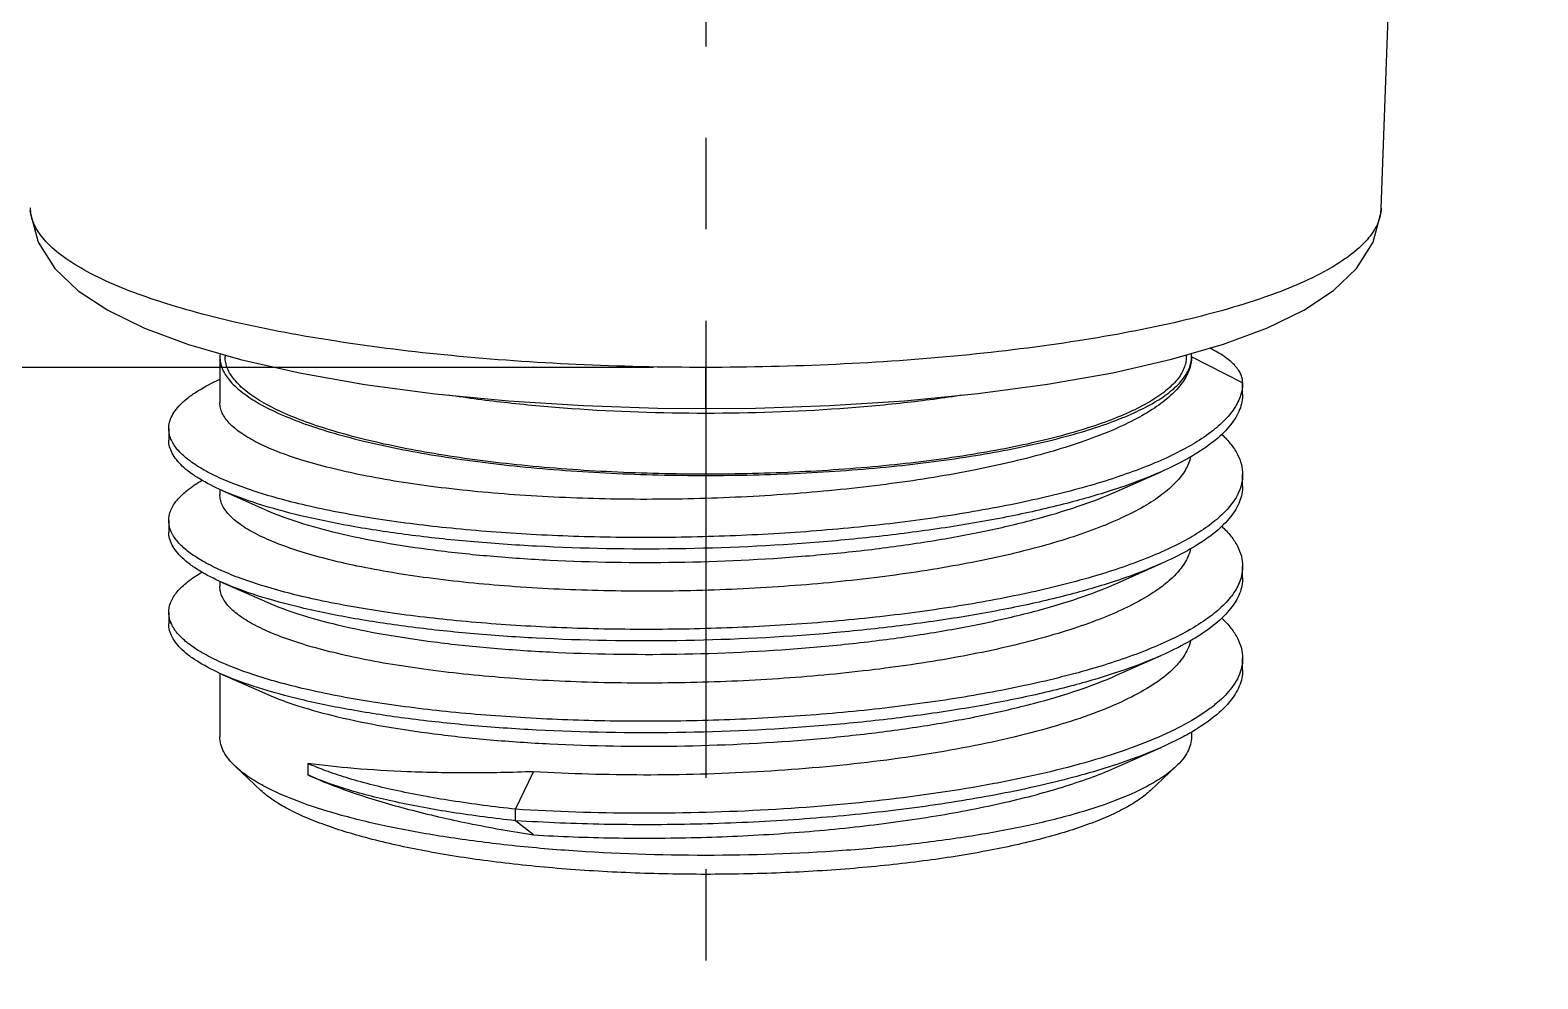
# Model space of a CAD drawing. Extents: x -5628 to -5208, y -2139 to -1842.
# Drawn here: x -5573.59 to -5544.73, y -2063.72 to -2045.57 of the extents above; entities that cross this region are included whole.
import ezdxf

# ---------------------------------------------------------------- set-up
doc = ezdxf.new("R2010")
doc.units = 0
doc.header["$LTSCALE"] = 7
doc.linetypes.add('CENTER', pattern=[2, 1.25, -0.25, 0.25, -0.25])
doc.layers.get('0').update_dxf_attribs({"color": 2, "linetype": 'CONTINUOUS'})
doc.layers.add('02___PRT_ALL_AXES', color=7, linetype='CONTINUOUS')
doc.layers.add('D', color=2, linetype='CONTINUOUS')

msp = doc.modelspace()

# ---------------------------------------------------------------- linework, layer by layer
at = {"color": 1, "linetype": 'CENTER'}
msp.add_line((-5560.658, -1967.126), (-5560.658, -2063.725), dxfattribs=at)
at = {"color": 7, "linetype": 'Continuous'}
for p, q in [((-5569.958, -2051.819), (-5569.958, -2052.698)), ((-5560.658, -2052.807), (-5560.658, -2052.021)), ((-5570.938, -2053.193), (-5570.938, -2053.413)), ((-5552.795, -2054.397), (-5551.937, -2054.017)), ((-5550.379, -2054.292), (-5550.379, -2054.072)), ((-5569.958, -2054.357), (-5569.958, -2054.457)), ((-5569.914, -2054.378), (-5569.056, -2054.758)), ((-5570.938, -2054.952), (-5570.938, -2055.172)), ((-5552.795, -2056.156), (-5551.937, -2055.776)), ((-5550.379, -2056.051), (-5550.379, -2055.831)), ((-5569.958, -2056.117), (-5569.958, -2056.217)), ((-5569.914, -2056.137), (-5569.056, -2056.517)), ((-5570.938, -2056.711), (-5570.938, -2056.931)), ((-5552.795, -2057.915), (-5551.937, -2057.536)), ((-5550.379, -2057.81), (-5550.379, -2057.591)), ((-5569.958, -2057.875), (-5569.958, -2059.092)), ((-5569.914, -2057.896), (-5569.056, -2058.276)), ((-5551.358, -2058.998), (-5551.358, -2059.092)), ((-5552.795, -2059.675), (-5551.937, -2059.295)), ((-5569.175, -2060.117), (-5569.659, -2059.663)), ((-5568.277, -2059.601), (-5568.277, -2059.821)), ((-5552.142, -2060.117), (-5551.658, -2059.663)), ((-5568.244, -2059.836), (-5568.277, -2059.821)), ((-5568.245, -2059.835), (-5568.253, -2059.832)), ((-5564.298, -2060.478), (-5563.952, -2059.76)), ((-5564.298, -2060.698), (-5564.298, -2060.478)), ((-5563.952, -2060.969), (-5564.298, -2060.698))]:
    msp.add_line(p, q, dxfattribs=at)
for points in [[(-5547.725, -2048.971), (-5547.416, -2040.42), (-5547.101, -2031.741), (-5546.799, -2023.434), (-5546.508, -2015.463), (-5546.227, -2007.805), (-5545.954, -2000.436), (-5545.688, -1993.329), (-5545.427, -1986.47), (-5545.169, -1979.838), (-5544.91, -1973.422), (-5544.728, -1969.14)], [(-5573.591, -2048.965), (-5573.585, -2049.073), (-5573.437, -2049.626), (-5573.117, -2050.13), (-5572.673, -2050.552), (-5572.106, -2050.926), (-5571.403, -2051.267), (-5570.559, -2051.581), (-5569.565, -2051.869), (-5568.434, -2052.126), (-5567.184, -2052.346), (-5565.84, -2052.525), (-5564.433, -2052.661), (-5562.996, -2052.752), (-5561.572, -2052.798), (-5560.658, -2052.807)], [(-5560.658, -2052.807), (-5559.708, -2052.798), (-5558.287, -2052.75), (-5556.855, -2052.658), (-5555.451, -2052.522), (-5554.112, -2052.343), (-5552.865, -2052.122), (-5551.738, -2051.866), (-5550.747, -2051.578), (-5549.905, -2051.264), (-5549.205, -2050.922), (-5548.639, -2050.548), (-5548.197, -2050.127), (-5547.879, -2049.624), (-5547.732, -2049.071), (-5547.725, -2048.964)]]:
    msp.add_lwpolyline(points, dxfattribs=at)
for centre, radius, start, end in [((-5572.833, -2048.944), 0.759, 182.0923, 185.6029), ((-5565, -2052.556), 7.97, 245.7183, 245.9075)]:
    msp.add_arc(centre, radius, start, end, dxfattribs=at)
for points, knots in [([(-5560.658, -2052.021), (-5561.485, -2052.021), (-5563.109, -2051.984), (-5565.47, -2051.821), (-5567.655, -2051.555), (-5569.585, -2051.199), (-5571.188, -2050.765), (-5572.285, -2050.328), (-5572.938, -2049.931), (-5573.278, -2049.644), (-5573.506, -2049.344), (-5573.578, -2049.122), (-5573.588, -2049.018)], [0, 0, 0, 0, 0.180698, 0.355145, 0.517346, 0.661775, 0.783806, 0.88023, 0.918523, 0.950487, 0.977037, 1, 1, 1, 1]), ([(-5547.726, -2048.971), (-5547.729, -2049.076), (-5547.787, -2049.3), (-5548.001, -2049.606), (-5548.331, -2049.897), (-5548.974, -2050.301), (-5550.065, -2050.745), (-5551.668, -2051.185), (-5553.606, -2051.547), (-5555.806, -2051.817), (-5558.186, -2051.983), (-5559.825, -2052.021), (-5560.658, -2052.021)], [0, 0, 0, 0, 0.022821, 0.048913, 0.080335, 0.118115, 0.213806, 0.335595, 0.480223, 0.642992, 0.818296, 1, 1, 1, 1]), ([(-5569.958, -2051.819), (-5569.958, -2051.856), (-5569.951, -2051.932), (-5569.903, -2052.088), (-5569.777, -2052.283), (-5569.547, -2052.498), (-5569.235, -2052.706), (-5568.842, -2052.904), (-5568.372, -2053.093), (-5567.829, -2053.27), (-5566.977, -2053.497), (-5565.767, -2053.733), (-5564.176, -2053.936), (-5562.452, -2054.061), (-5560.658, -2054.103), (-5558.865, -2054.061), (-5557.14, -2053.936), (-5555.55, -2053.733), (-5554.34, -2053.497), (-5553.488, -2053.27), (-5552.944, -2053.093), (-5552.474, -2052.904), (-5552.082, -2052.706), (-5551.769, -2052.498), (-5551.539, -2052.283), (-5551.414, -2052.088), (-5551.366, -2051.932), (-5551.358, -2051.856), (-5551.358, -2051.819)], [0, 0, 0, 0, 0.005627, 0.011465, 0.024433, 0.040002, 0.058718, 0.080798, 0.106272, 0.135053, 0.16697, 0.239242, 0.320776, 0.408742, 0.5, 0.591258, 0.679224, 0.760758, 0.83303, 0.864947, 0.893728, 0.919202, 0.941282, 0.959998, 0.975567, 0.988535, 0.994373, 1, 1, 1, 1]), ([(-5560.658, -2052.901), (-5561.515, -2052.901), (-5562.78, -2052.859), (-5564.423, -2052.712), (-5565.21, -2052.61), (-5565.59, -2052.551)], [0, 0, 0, 0, 0.519283, 0.766781, 1, 1, 1, 1]), ([(-5555.722, -2052.55), (-5556.103, -2052.609), (-5556.89, -2052.712), (-5558.534, -2052.859), (-5559.801, -2052.901), (-5560.658, -2052.901)], [0, 0, 0, 0, 0.233182, 0.480676, 1, 1, 1, 1]), ([(-5551.376, -2053.735), (-5551.395, -2053.821), (-5551.47, -2053.998), (-5551.662, -2054.24), (-5551.934, -2054.475), (-5552.285, -2054.701), (-5552.712, -2054.918), (-5553.211, -2055.124), (-5553.779, -2055.318), (-5554.652, -2055.567), (-5555.875, -2055.83), (-5557.468, -2056.067), (-5559.177, -2056.228), (-5560.941, -2056.309), (-5562.694, -2056.308), (-5564.372, -2056.228), (-5565.914, -2056.074), (-5567.084, -2055.884), (-5567.908, -2055.695), (-5568.431, -2055.547), (-5568.884, -2055.387), (-5569.261, -2055.219), (-5569.561, -2055.042), (-5569.782, -2054.859), (-5569.904, -2054.691), (-5569.951, -2054.555), (-5569.958, -2054.49), (-5569.958, -2054.457)], [0, 0, 0, 0, 0.013323, 0.028642, 0.046649, 0.067695, 0.091909, 0.119277, 0.14969, 0.182971, 0.257168, 0.339599, 0.427531, 0.517961, 0.607757, 0.693803, 0.773131, 0.843067, 0.873803, 0.901407, 0.925709, 0.946613, 0.964126, 0.978427, 0.990018, 0.995123, 1, 1, 1, 1]), ([(-5551.375, -2055.492), (-5551.394, -2055.577), (-5551.468, -2055.754), (-5551.66, -2055.997), (-5551.931, -2056.232), (-5552.282, -2056.458), (-5552.708, -2056.675), (-5553.206, -2056.881), (-5553.773, -2057.075), (-5554.646, -2057.325), (-5555.869, -2057.588), (-5557.462, -2057.826), (-5559.172, -2057.987), (-5560.936, -2058.068), (-5562.69, -2058.067), (-5564.369, -2057.988), (-5565.911, -2057.833), (-5567.083, -2057.643), (-5567.906, -2057.454), (-5568.43, -2057.306), (-5568.883, -2057.147), (-5569.26, -2056.978), (-5569.561, -2056.802), (-5569.782, -2056.618), (-5569.904, -2056.45), (-5569.951, -2056.315), (-5569.958, -2056.249), (-5569.958, -2056.217)], [0, 0, 0, 0, 0.01331, 0.028606, 0.046587, 0.067608, 0.091796, 0.119142, 0.149535, 0.1828, 0.256975, 0.339398, 0.427334, 0.51778, 0.6076, 0.693674, 0.773034, 0.843001, 0.873751, 0.901368, 0.925681, 0.946594, 0.964115, 0.978422, 0.990016, 0.995122, 1, 1, 1, 1]), ([(-5569.056, -2056.517), (-5568.859, -2056.604), (-5568.413, -2056.766), (-5567.67, -2056.966), (-5566.804, -2057.14), (-5565.829, -2057.286), (-5564.762, -2057.398), (-5563.214, -2057.503), (-5561.198, -2057.534), (-5559.166, -2057.438), (-5557.567, -2057.28), (-5556.435, -2057.125), (-5555.377, -2056.934), (-5554.412, -2056.712), (-5553.557, -2056.46), (-5553.034, -2056.262), (-5552.795, -2056.156)], [0, 0, 0, 0, 0.039163, 0.085894, 0.139629, 0.199586, 0.264829, 0.334301, 0.481272, 0.630768, 0.70336, 0.772906, 0.838287, 0.898485, 0.952621, 1, 1, 1, 1]), ([(-5551.376, -2057.254), (-5551.4, -2057.359), (-5551.474, -2057.517), (-5551.62, -2057.704), (-5551.823, -2057.906), (-5552.159, -2058.149), (-5552.656, -2058.414), (-5553.26, -2058.663), (-5553.964, -2058.895), (-5554.758, -2059.105), (-5555.962, -2059.363), (-5557.609, -2059.609), (-5559.691, -2059.785), (-5561.825, -2059.843), (-5563.251, -2059.802), (-5563.952, -2059.76)], [0, 0, 0, 0, 0.024458, 0.03839, 0.053757, 0.089314, 0.131782, 0.181208, 0.237312, 0.299593, 0.367391, 0.516299, 0.676821, 0.840848, 1, 1, 1, 1]), ([(-5569.056, -2058.276), (-5568.859, -2058.364), (-5568.413, -2058.525), (-5567.67, -2058.725), (-5566.804, -2058.899), (-5565.829, -2059.045), (-5564.762, -2059.157), (-5563.214, -2059.262), (-5561.198, -2059.294), (-5559.166, -2059.197), (-5557.567, -2059.039), (-5556.435, -2058.884), (-5555.377, -2058.693), (-5554.412, -2058.471), (-5553.557, -2058.219), (-5553.034, -2058.021), (-5552.795, -2057.915)], [0, 0, 0, 0, 0.039163, 0.085894, 0.139629, 0.199586, 0.264829, 0.334301, 0.481272, 0.630769, 0.703361, 0.772907, 0.838288, 0.898486, 0.952621, 1, 1, 1, 1]), ([(-5569.659, -2059.663), (-5569.706, -2059.62), (-5569.789, -2059.531), (-5569.886, -2059.387), (-5569.945, -2059.241), (-5569.958, -2059.14), (-5569.958, -2059.092)], [0, 0, 0, 0, 0.289871, 0.547362, 0.780415, 1, 1, 1, 1]), ([(-5551.358, -2059.092), (-5551.358, -2059.14), (-5551.372, -2059.241), (-5551.431, -2059.387), (-5551.528, -2059.531), (-5551.611, -2059.62), (-5551.658, -2059.663)], [0, 0, 0, 0, 0.219585, 0.452638, 0.710129, 1, 1, 1, 1]), ([(-5569.118, -2060.035), (-5569.222, -2059.979), (-5569.411, -2059.867), (-5569.585, -2059.732), (-5569.659, -2059.663)], [0, 0, 0, 0, 0.538958, 1, 1, 1, 1]), ([(-5563.952, -2059.76), (-5564.371, -2059.775), (-5565.176, -2059.79), (-5566.326, -2059.769), (-5567.349, -2059.71), (-5567.985, -2059.642), (-5568.277, -2059.601)], [0, 0, 0, 0, 0.290566, 0.557686, 0.795792, 1, 1, 1, 1]), ([(-5564.298, -2060.478), (-5564.709, -2060.433), (-5565.486, -2060.333), (-5566.571, -2060.135), (-5567.374, -2059.932), (-5567.923, -2059.749), (-5568.165, -2059.652), (-5568.277, -2059.601)], [0, 0, 0, 0, 0.30329, 0.574947, 0.808862, 0.910052, 1, 1, 1, 1]), ([(-5563.952, -2060.969), (-5563.442, -2061), (-5562.405, -2061.038), (-5560.838, -2061.03), (-5559.265, -2060.958), (-5557.733, -2060.822), (-5556.286, -2060.624), (-5554.965, -2060.37), (-5553.966, -2060.107), (-5553.262, -2059.868), (-5552.944, -2059.741), (-5552.795, -2059.675)], [0, 0, 0, 0, 0.135348, 0.275152, 0.41558, 0.552779, 0.683032, 0.802891, 0.909335, 0.95676, 1, 1, 1, 1]), ([(-5551.658, -2059.663), (-5551.731, -2059.732), (-5551.906, -2059.867), (-5552.095, -2059.979), (-5552.199, -2060.035)], [0, 0, 0, 0, 0.461042, 1, 1, 1, 1]), ([(-5564.298, -2060.698), (-5564.704, -2060.654), (-5565.473, -2060.555), (-5566.547, -2060.36), (-5567.343, -2060.161), (-5567.891, -2059.981), (-5568.133, -2059.885), (-5568.245, -2059.835)], [0, 0, 0, 0, 0.302221, 0.573421, 0.807657, 0.909333, 1, 1, 1, 1]), ([(-5568.244, -2059.836), (-5567.958, -2059.963), (-5567.332, -2060.201), (-5566.312, -2060.501), (-5565.171, -2060.762), (-5564.369, -2060.904), (-5563.952, -2060.969)], [0, 0, 0, 0, 0.21113, 0.450951, 0.715523, 1, 1, 1, 1]), ([(-5552.142, -2060.118), (-5552.207, -2060.179), (-5552.361, -2060.3), (-5552.63, -2060.462), (-5552.953, -2060.619), (-5553.327, -2060.769), (-5553.75, -2060.911), (-5554.401, -2061.096), (-5555.318, -2061.296), (-5556.522, -2061.484), (-5557.838, -2061.622), (-5559.229, -2061.706), (-5560.658, -2061.734), (-5562.088, -2061.706), (-5563.479, -2061.622), (-5564.795, -2061.484), (-5565.999, -2061.296), (-5566.915, -2061.096), (-5567.566, -2060.911), (-5567.99, -2060.769), (-5568.364, -2060.619), (-5568.686, -2060.462), (-5568.955, -2060.3), (-5569.109, -2060.179), (-5569.175, -2060.118)], [0, 0, 0, 0, 0.015383, 0.03323, 0.053626, 0.076574, 0.102015, 0.129848, 0.192121, 0.262039, 0.337934, 0.417926, 0.5, 0.582074, 0.662066, 0.737961, 0.807879, 0.870152, 0.897985, 0.923426, 0.946374, 0.96677, 0.984617, 1, 1, 1, 1]), ([(-5552.199, -2060.035), (-5552.404, -2060.144), (-5552.874, -2060.348), (-5553.668, -2060.601), (-5554.603, -2060.825), (-5555.66, -2061.015), (-5556.818, -2061.168), (-5558.494, -2061.319), (-5560.658, -2061.391), (-5562.823, -2061.319), (-5564.498, -2061.168), (-5565.656, -2061.015), (-5566.713, -2060.825), (-5567.648, -2060.601), (-5568.443, -2060.348), (-5568.913, -2060.144), (-5569.118, -2060.035)], [0, 0, 0, 0, 0.040387, 0.088881, 0.144879, 0.207488, 0.275609, 0.347991, 0.5, 0.652009, 0.724391, 0.792512, 0.855121, 0.911119, 0.959613, 1, 1, 1, 1])]:
    msp.add_open_spline(points, degree=3, knots=knots, dxfattribs=at)
at = {"layer": '02___PRT_ALL_AXES', "color": 7, "linetype": 'Continuous'}
for p, q in [((-5569.958, -2051.819), (-5569.958, -2052.698)), ((-5569.858, -2051.784), (-5569.858, -2051.819)), ((-5551.458, -2051.785), (-5551.458, -2051.819)), ((-5550.379, -2052.313), (-5551.358, -2051.819)), ((-5550.379, -2052.533), (-5550.379, -2052.313)), ((-5550.406, -2052.516), (-5550.408, -2052.521)), ((-5569.958, -2054.357), (-5569.958, -2054.457)), ((-5569.958, -2056.117), (-5569.958, -2056.217)), ((-5569.958, -2057.875), (-5569.958, -2059.092)), ((-5551.358, -2058.998), (-5551.358, -2059.092))]:
    msp.add_line(p, q, dxfattribs=at)
for centre, radius, start, end in [((-5569.402, -2051.819), 0.557, 173.7193, 179.9872), ((-5551.915, -2051.819), 0.557, 0.0127, 6.2687), ((-5553.672, -2049.532), 4.597, 299.818, 300.4714), ((-5570.345, -2056.682), 0.597, 201.4366, 202.2313), ((-5553.703, -2052.997), 4.659, 299.8122, 300.1704)]:
    msp.add_arc(centre, radius, start, end, dxfattribs=at)
for points, knots in [([(-5551.358, -2051.819), (-5551.358, -2051.903), (-5551.393, -2052.083), (-5551.537, -2052.337), (-5551.767, -2052.581), (-5552.079, -2052.817), (-5552.472, -2053.043), (-5552.943, -2053.259), (-5553.487, -2053.463), (-5554.338, -2053.728), (-5555.547, -2054.01), (-5557.139, -2054.267), (-5558.864, -2054.446), (-5560.657, -2054.543), (-5562.45, -2054.555), (-5564.175, -2054.483), (-5565.765, -2054.334), (-5566.975, -2054.145), (-5567.828, -2053.956), (-5568.371, -2053.807), (-5568.841, -2053.645), (-5569.233, -2053.474), (-5569.544, -2053.295), (-5569.746, -2053.131), (-5569.858, -2052.995), (-5569.915, -2052.898), (-5569.95, -2052.798), (-5569.958, -2052.731), (-5569.958, -2052.698)], [0, 0, 0, 0, 0.012759, 0.026916, 0.043466, 0.062979, 0.085708, 0.111715, 0.140934, 0.173213, 0.246022, 0.327895, 0.416039, 0.507334, 0.598496, 0.686233, 0.767392, 0.839116, 0.870678, 0.899034, 0.924, 0.945465, 0.963424, 0.978051, 0.984269, 0.989888, 0.995064, 1, 1, 1, 1]), ([(-5560.658, -2054.064), (-5561.257, -2054.064), (-5562.432, -2054.037), (-5564.139, -2053.913), (-5565.712, -2053.712), (-5566.909, -2053.479), (-5567.752, -2053.254), (-5568.289, -2053.079), (-5568.754, -2052.893), (-5569.143, -2052.696), (-5569.452, -2052.491), (-5569.679, -2052.278), (-5569.803, -2052.085), (-5569.851, -2051.931), (-5569.858, -2051.856), (-5569.858, -2051.819)], [0, 0, 0, 0, 0.182522, 0.358447, 0.521516, 0.66606, 0.729895, 0.787454, 0.838404, 0.882565, 0.919995, 0.951135, 0.977068, 0.988742, 1, 1, 1, 1]), ([(-5551.458, -2051.819), (-5551.458, -2051.856), (-5551.466, -2051.931), (-5551.513, -2052.085), (-5551.637, -2052.278), (-5551.865, -2052.491), (-5552.174, -2052.696), (-5552.562, -2052.893), (-5553.027, -2053.079), (-5553.565, -2053.254), (-5554.408, -2053.479), (-5555.605, -2053.712), (-5557.178, -2053.913), (-5558.884, -2054.037), (-5560.06, -2054.064), (-5560.658, -2054.064)], [0, 0, 0, 0, 0.011258, 0.022932, 0.048865, 0.080005, 0.117435, 0.161596, 0.212546, 0.270105, 0.33394, 0.478484, 0.641553, 0.817478, 1, 1, 1, 1]), ([(-5550.379, -2052.313), (-5550.379, -2052.284), (-5550.386, -2052.226), (-5550.417, -2052.139), (-5550.468, -2052.054), (-5550.568, -2051.935), (-5550.746, -2051.793), (-5550.912, -2051.7), (-5551.006, -2051.653)], [0, 0, 0, 0, 0.090199, 0.184911, 0.287881, 0.401986, 0.670565, 1, 1, 1, 1]), ([(-5570.938, -2053.193), (-5570.938, -2053.152), (-5570.926, -2053.066), (-5570.878, -2052.942), (-5570.798, -2052.82), (-5570.688, -2052.699), (-5570.548, -2052.581), (-5570.309, -2052.418), (-5570.105, -2052.314), (-5569.959, -2052.248)], [0, 0, 0, 0, 0.086579, 0.178193, 0.279064, 0.392296, 0.519979, 0.663403, 1, 1, 1, 1]), ([(-5550.379, -2052.313), (-5550.379, -2052.33), (-5550.381, -2052.398), (-5550.393, -2052.466), (-5550.406, -2052.516)], [0, 0, 0, 0, 0.247596, 1, 1, 1, 1]), ([(-5550.408, -2052.521), (-5550.432, -2052.609), (-5550.516, -2052.79), (-5550.717, -2053.038), (-5550.998, -2053.279), (-5551.219, -2053.423), (-5551.341, -2053.495)], [0, 0, 0, 0, 0.1987, 0.426407, 0.691972, 1, 1, 1, 1]), ([(-5550.379, -2052.533), (-5550.379, -2052.582), (-5550.389, -2052.683), (-5550.45, -2052.889), (-5550.611, -2053.147), (-5550.906, -2053.432), (-5551.15, -2053.599), (-5551.287, -2053.683)], [0, 0, 0, 0, 0.097166, 0.197745, 0.419838, 0.684265, 1, 1, 1, 1]), ([(-5570.896, -2053.392), (-5570.903, -2053.376), (-5570.926, -2053.312), (-5570.938, -2053.243), (-5570.938, -2053.193)], [0, 0, 0, 0, 0.258958, 1, 1, 1, 1]), ([(-5550.776, -2053.304), (-5550.714, -2053.363), (-5550.604, -2053.481), (-5550.475, -2053.675), (-5550.397, -2053.872), (-5550.379, -2054.007), (-5550.379, -2054.072)], [0, 0, 0, 0, 0.288714, 0.545946, 0.779449, 1, 1, 1, 1]), ([(-5569.914, -2054.378), (-5570.066, -2054.311), (-5570.279, -2054.204), (-5570.529, -2054.038), (-5570.676, -2053.917), (-5570.791, -2053.794), (-5570.875, -2053.669), (-5570.926, -2053.542), (-5570.938, -2053.455), (-5570.938, -2053.413)], [0, 0, 0, 0, 0.338289, 0.48218, 0.610024, 0.723096, 0.823492, 0.914346, 1, 1, 1, 1]), ([(-5551.386, -2053.521), (-5551.514, -2053.594), (-5551.79, -2053.736), (-5552.241, -2053.93), (-5552.748, -2054.114), (-5553.519, -2054.354), (-5554.598, -2054.617), (-5556.01, -2054.872), (-5557.544, -2055.07), (-5559.16, -2055.205), (-5560.815, -2055.277), (-5562.466, -2055.283), (-5564.069, -2055.226), (-5565.583, -2055.107), (-5566.966, -2054.932), (-5568.019, -2054.737), (-5568.766, -2054.554), (-5569.252, -2054.411), (-5569.68, -2054.26), (-5570.05, -2054.101), (-5570.358, -2053.936), (-5570.604, -2053.765), (-5570.786, -2053.588), (-5570.869, -2053.457), (-5570.896, -2053.392)], [0, 0, 0, 0, 0.021896, 0.046253, 0.07301, 0.102066, 0.166506, 0.238226, 0.315569, 0.396675, 0.479551, 0.56214, 0.642388, 0.718306, 0.788039, 0.849929, 0.877496, 0.902617, 0.925186, 0.945134, 0.962448, 0.977197, 0.989575, 1, 1, 1, 1]), ([(-5551.287, -2053.683), (-5551.336, -2053.712), (-5551.547, -2053.835), (-5551.766, -2053.942), (-5551.937, -2054.017)], [0, 0, 0, 0, 0.232696, 1, 1, 1, 1]), ([(-5570.938, -2054.952), (-5570.938, -2054.919), (-5570.931, -2054.851), (-5570.887, -2054.713), (-5570.775, -2054.541), (-5570.568, -2054.35), (-5570.397, -2054.238), (-5570.301, -2054.182)], [0, 0, 0, 0, 0.095116, 0.193867, 0.413937, 0.679463, 1, 1, 1, 1]), ([(-5551.937, -2054.017), (-5552.199, -2054.133), (-5552.774, -2054.35), (-5553.713, -2054.625), (-5554.774, -2054.869), (-5555.94, -2055.077), (-5557.188, -2055.246), (-5558.953, -2055.419), (-5561.198, -2055.522), (-5563.428, -2055.483), (-5565.142, -2055.365), (-5566.324, -2055.238), (-5567.406, -2055.075), (-5568.37, -2054.879), (-5569.197, -2054.656), (-5569.694, -2054.475), (-5569.914, -2054.378)], [0, 0, 0, 0, 0.046994, 0.100782, 0.160674, 0.225797, 0.295136, 0.367577, 0.516941, 0.664023, 0.733641, 0.799088, 0.859303, 0.913348, 0.960438, 1, 1, 1, 1]), ([(-5550.379, -2054.072), (-5550.379, -2054.09), (-5550.382, -2054.161), (-5550.394, -2054.231), (-5550.408, -2054.282)], [0, 0, 0, 0, 0.247534, 1, 1, 1, 1]), ([(-5569.056, -2054.758), (-5568.859, -2054.845), (-5568.413, -2055.007), (-5567.67, -2055.207), (-5566.804, -2055.381), (-5565.829, -2055.527), (-5564.762, -2055.639), (-5563.214, -2055.744), (-5561.198, -2055.775), (-5559.166, -2055.679), (-5557.568, -2055.521), (-5556.435, -2055.366), (-5555.377, -2055.175), (-5554.412, -2054.952), (-5553.557, -2054.701), (-5553.034, -2054.503), (-5552.795, -2054.397)], [0, 0, 0, 0, 0.039163, 0.085894, 0.139629, 0.199585, 0.264827, 0.334299, 0.481269, 0.630764, 0.703356, 0.772903, 0.838286, 0.898485, 0.952621, 1, 1, 1, 1]), ([(-5550.443, -2054.382), (-5550.515, -2054.557), (-5550.715, -2054.804), (-5551.057, -2055.079), (-5551.27, -2055.214), (-5551.386, -2055.28)], [0, 0, 0, 0, 0.429555, 0.695491, 1, 1, 1, 1]), ([(-5550.379, -2054.292), (-5550.379, -2054.342), (-5550.389, -2054.443), (-5550.451, -2054.649), (-5550.612, -2054.907), (-5550.908, -2055.193), (-5551.153, -2055.361), (-5551.291, -2055.444)], [0, 0, 0, 0, 0.097133, 0.197633, 0.41964, 0.684124, 1, 1, 1, 1]), ([(-5550.408, -2054.282), (-5550.411, -2054.291), (-5550.421, -2054.325), (-5550.433, -2054.358), (-5550.443, -2054.382)], [0, 0, 0, 0, 0.246583, 1, 1, 1, 1]), ([(-5570.896, -2055.152), (-5570.903, -2055.136), (-5570.926, -2055.072), (-5570.938, -2055.003), (-5570.938, -2054.952)], [0, 0, 0, 0, 0.259036, 1, 1, 1, 1]), ([(-5550.779, -2055.06), (-5550.717, -2055.119), (-5550.605, -2055.238), (-5550.476, -2055.432), (-5550.397, -2055.63), (-5550.379, -2055.766), (-5550.379, -2055.831)], [0, 0, 0, 0, 0.288937, 0.546215, 0.779629, 1, 1, 1, 1]), ([(-5569.914, -2056.137), (-5570.066, -2056.07), (-5570.279, -2055.963), (-5570.529, -2055.797), (-5570.676, -2055.676), (-5570.791, -2055.553), (-5570.875, -2055.428), (-5570.926, -2055.301), (-5570.938, -2055.214), (-5570.938, -2055.172)], [0, 0, 0, 0, 0.338286, 0.482183, 0.61002, 0.723096, 0.823492, 0.914344, 1, 1, 1, 1]), ([(-5570.859, -2055.227), (-5570.863, -2055.22), (-5570.876, -2055.196), (-5570.888, -2055.171), (-5570.896, -2055.152)], [0, 0, 0, 0, 0.255634, 1, 1, 1, 1]), ([(-5551.386, -2055.28), (-5551.512, -2055.352), (-5551.785, -2055.493), (-5552.405, -2055.76), (-5553.313, -2056.061), (-5554.545, -2056.365), (-5555.933, -2056.619), (-5557.441, -2056.818), (-5559.032, -2056.956), (-5560.664, -2057.032), (-5562.296, -2057.044), (-5563.886, -2056.994), (-5565.393, -2056.884), (-5566.779, -2056.719), (-5568.008, -2056.503), (-5568.915, -2056.278), (-5569.537, -2056.073), (-5569.922, -2055.919), (-5570.249, -2055.758), (-5570.516, -2055.591), (-5570.72, -2055.419), (-5570.822, -2055.291), (-5570.859, -2055.227)], [0, 0, 0, 0, 0.021685, 0.045778, 0.100903, 0.164512, 0.2353, 0.31168, 0.391864, 0.473934, 0.555909, 0.635801, 0.71168, 0.781734, 0.844335, 0.898109, 0.92136, 0.942066, 0.960194, 0.975774, 0.988941, 1, 1, 1, 1]), ([(-5551.291, -2055.444), (-5551.339, -2055.473), (-5551.549, -2055.595), (-5551.767, -2055.701), (-5551.937, -2055.776)], [0, 0, 0, 0, 0.232824, 1, 1, 1, 1]), ([(-5570.938, -2056.711), (-5570.938, -2056.678), (-5570.931, -2056.61), (-5570.887, -2056.472), (-5570.775, -2056.299), (-5570.568, -2056.108), (-5570.397, -2055.996), (-5570.3, -2055.94)], [0, 0, 0, 0, 0.095093, 0.193822, 0.413876, 0.679407, 1, 1, 1, 1]), ([(-5551.937, -2055.776), (-5552.199, -2055.892), (-5552.774, -2056.109), (-5553.713, -2056.385), (-5554.774, -2056.628), (-5555.94, -2056.836), (-5557.188, -2057.005), (-5558.953, -2057.178), (-5561.198, -2057.281), (-5563.428, -2057.243), (-5565.142, -2057.124), (-5566.324, -2056.997), (-5567.406, -2056.834), (-5568.37, -2056.639), (-5569.197, -2056.415), (-5569.694, -2056.235), (-5569.914, -2056.137)], [0, 0, 0, 0, 0.046994, 0.100782, 0.160674, 0.225797, 0.295136, 0.367577, 0.516941, 0.664023, 0.733641, 0.799087, 0.859303, 0.913348, 0.960438, 1, 1, 1, 1]), ([(-5550.379, -2055.831), (-5550.379, -2055.849), (-5550.382, -2055.922), (-5550.395, -2055.994), (-5550.41, -2056.047)], [0, 0, 0, 0, 0.247408, 1, 1, 1, 1]), ([(-5550.41, -2056.047), (-5550.435, -2056.135), (-5550.521, -2056.317), (-5550.727, -2056.567), (-5551.013, -2056.808), (-5551.238, -2056.953), (-5551.361, -2057.025)], [0, 0, 0, 0, 0.19822, 0.425872, 0.691637, 1, 1, 1, 1]), ([(-5550.379, -2056.051), (-5550.379, -2056.101), (-5550.389, -2056.202), (-5550.45, -2056.407), (-5550.611, -2056.665), (-5550.906, -2056.95), (-5551.15, -2057.118), (-5551.287, -2057.201)], [0, 0, 0, 0, 0.097204, 0.197766, 0.419827, 0.684268, 1, 1, 1, 1]), ([(-5570.901, -2056.9), (-5570.907, -2056.884), (-5570.928, -2056.824), (-5570.938, -2056.759), (-5570.938, -2056.711)], [0, 0, 0, 0, 0.258086, 1, 1, 1, 1]), ([(-5569.914, -2057.896), (-5570.066, -2057.829), (-5570.279, -2057.722), (-5570.529, -2057.556), (-5570.676, -2057.435), (-5570.791, -2057.313), (-5570.875, -2057.187), (-5570.926, -2057.06), (-5570.938, -2056.973), (-5570.938, -2056.931)], [0, 0, 0, 0, 0.338287, 0.48218, 0.610017, 0.723099, 0.823489, 0.914345, 1, 1, 1, 1]), ([(-5551.387, -2057.04), (-5551.514, -2057.113), (-5551.791, -2057.255), (-5552.422, -2057.525), (-5553.347, -2057.83), (-5554.601, -2058.136), (-5556.014, -2058.391), (-5557.549, -2058.589), (-5559.166, -2058.724), (-5560.822, -2058.795), (-5562.473, -2058.801), (-5564.077, -2058.743), (-5565.59, -2058.624), (-5566.974, -2058.449), (-5568.026, -2058.254), (-5568.773, -2058.07), (-5569.258, -2057.928), (-5569.686, -2057.776), (-5570.055, -2057.617), (-5570.362, -2057.452), (-5570.607, -2057.28), (-5570.788, -2057.104), (-5570.871, -2056.972), (-5570.897, -2056.908)], [0, 0, 0, 0, 0.021908, 0.046278, 0.102109, 0.166586, 0.238345, 0.315728, 0.396871, 0.479777, 0.562389, 0.642648, 0.718566, 0.788284, 0.850144, 0.877691, 0.902788, 0.925329, 0.945248, 0.962531, 0.977248, 0.989598, 1, 1, 1, 1]), ([(-5550.777, -2056.821), (-5550.715, -2056.88), (-5550.604, -2056.999), (-5550.476, -2057.193), (-5550.397, -2057.39), (-5550.379, -2057.525), (-5550.379, -2057.591)], [0, 0, 0, 0, 0.288742, 0.545984, 0.779474, 1, 1, 1, 1]), ([(-5551.287, -2057.201), (-5551.336, -2057.23), (-5551.547, -2057.353), (-5551.766, -2057.46), (-5551.937, -2057.536)], [0, 0, 0, 0, 0.232696, 1, 1, 1, 1]), ([(-5551.937, -2057.536), (-5552.199, -2057.651), (-5552.774, -2057.868), (-5553.713, -2058.144), (-5554.774, -2058.387), (-5555.94, -2058.595), (-5557.188, -2058.765), (-5558.953, -2058.937), (-5561.198, -2059.04), (-5563.428, -2059.002), (-5565.142, -2058.883), (-5566.324, -2058.756), (-5567.406, -2058.593), (-5568.37, -2058.398), (-5569.197, -2058.174), (-5569.694, -2057.994), (-5569.914, -2057.896)], [0, 0, 0, 0, 0.046994, 0.100782, 0.160674, 0.225796, 0.295136, 0.367577, 0.516941, 0.664022, 0.733641, 0.799087, 0.859303, 0.913347, 0.960438, 1, 1, 1, 1]), ([(-5550.379, -2057.591), (-5550.379, -2057.608), (-5550.382, -2057.679), (-5550.394, -2057.749), (-5550.408, -2057.8)], [0, 0, 0, 0, 0.247545, 1, 1, 1, 1]), ([(-5550.408, -2057.8), (-5550.478, -2058.051), (-5550.72, -2058.333), (-5551.062, -2058.597), (-5551.384, -2058.807), (-5551.866, -2059.054), (-5552.538, -2059.323), (-5553.318, -2059.573), (-5554.195, -2059.799), (-5555.522, -2060.074), (-5557.335, -2060.336), (-5559.622, -2060.521), (-5561.965, -2060.576), (-5563.529, -2060.527), (-5564.298, -2060.478)], [0, 0, 0, 0, 0.053586, 0.070739, 0.089578, 0.132431, 0.182181, 0.238528, 0.300962, 0.368825, 0.517618, 0.677777, 0.841316, 1, 1, 1, 1]), ([(-5550.379, -2057.81), (-5550.379, -2057.863), (-5550.39, -2057.97), (-5550.44, -2058.128), (-5550.523, -2058.284), (-5550.682, -2058.499), (-5550.969, -2058.761), (-5551.24, -2058.935), (-5551.393, -2059.022)], [0, 0, 0, 0, 0.095151, 0.19397, 0.299691, 0.414907, 0.680455, 1, 1, 1, 1]), ([(-5551.393, -2059.022), (-5551.435, -2059.046), (-5551.612, -2059.144), (-5551.795, -2059.232), (-5551.937, -2059.295)], [0, 0, 0, 0, 0.236052, 1, 1, 1, 1]), ([(-5551.937, -2059.295), (-5552.101, -2059.367), (-5552.451, -2059.508), (-5553.228, -2059.77), (-5554.333, -2060.059), (-5555.795, -2060.337), (-5557.399, -2060.553), (-5559.098, -2060.7), (-5560.843, -2060.776), (-5562.582, -2060.78), (-5563.733, -2060.734), (-5564.298, -2060.698)], [0, 0, 0, 0, 0.042975, 0.090182, 0.196326, 0.316056, 0.446329, 0.583665, 0.724314, 0.86438, 1, 1, 1, 1])]:
    msp.add_open_spline(points, degree=3, knots=knots, dxfattribs=at)
at = {"layer": 'D'}
msp.add_line((-5561.658, -2052.021), (-5586.335, -2052.021), dxfattribs=at)

doc.saveas('drawing.dxf')
